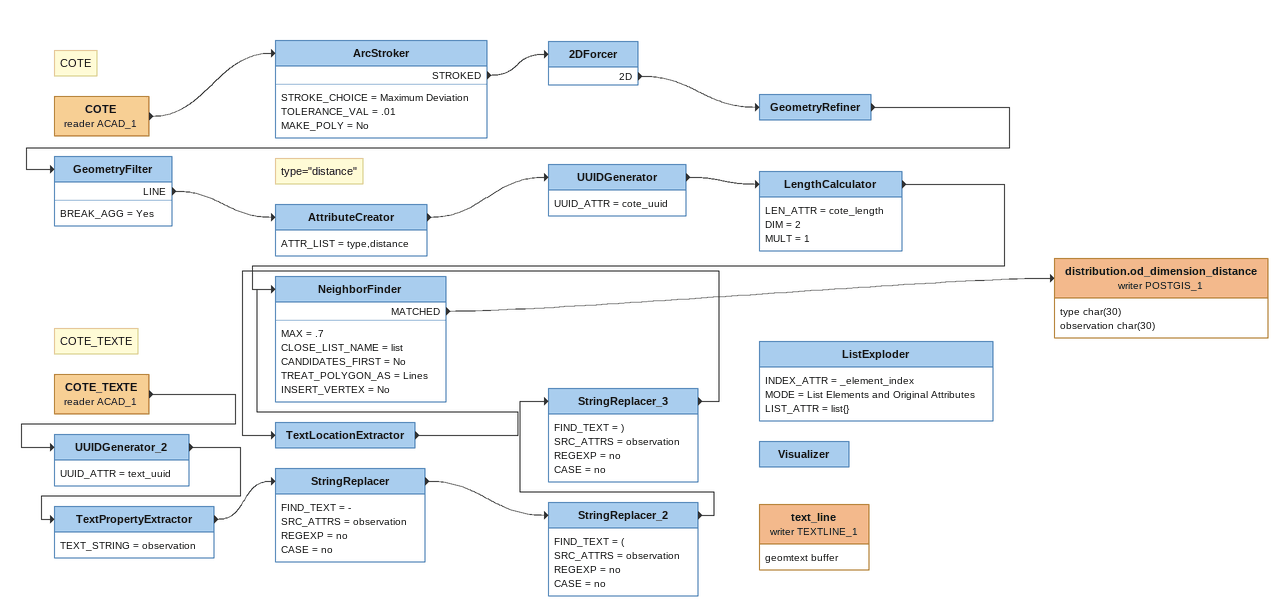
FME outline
Note: COTE
COTE (reader ACAD_1)
    -> ArcStroker
ArcStroker
    STROKE_CHOICE = Maximum Deviation
    TOLERANCE_VAL = .01
    MAKE_POLY = No
    STROKED -> 2DForcer
2DForcer
    2D -> GeometryRefiner
GeometryRefiner
    -> GeometryFilter
GeometryFilter
    BREAK_AGG = Yes
    LINE -> AttributeCreator
Note: type="distance"
AttributeCreator
    ATTR_LIST = type,distance
    -> UUIDGenerator
UUIDGenerator
    UUID_ATTR = cote_uuid
    -> LengthCalculator
LengthCalculator
    LEN_ATTR = cote_length
    DIM = 2
    MULT = 1
    -> NeighborFinder
Note: COTE_TEXTE
COTE_TEXTE (reader ACAD_1)
    -> UUIDGenerator_2
UUIDGenerator_2
    UUID_ATTR = text_uuid
    -> TextPropertyExtractor
TextPropertyExtractor
    TEXT_STRING = observation
    -> StringReplacer
StringReplacer
    FIND_TEXT = -
    SRC_ATTRS = observation
    REGEXP = no
    CASE = no
    -> StringReplacer_2
StringReplacer_2
    FIND_TEXT = (
    SRC_ATTRS = observation
    REGEXP = no
    CASE = no
    -> StringReplacer_3
StringReplacer_3
    FIND_TEXT = )
    SRC_ATTRS = observation
    REGEXP = no
    CASE = no
    -> TextLocationExtractor
TextLocationExtractor
    -> NeighborFinder
NeighborFinder
    MAX = .7
    CLOSE_LIST_NAME = list
    CANDIDATES_FIRST = No
    TREAT_POLYGON_AS = Lines
    INSERT_VERTEX = No
    MATCHED -> distribution.od_dimension_distance (writer POSTGIS_1)
distribution.od_dimension_distance (writer POSTGIS_1)
    attributes: type char(30), observation char(30)
Visualizer
text_line (writer TEXTLINE_1)
    attributes: geomtext buffer
ListExploder
    INDEX_ATTR = _element_index
    MODE = List Elements and Original Attributes
    LIST_ATTR = list{}
